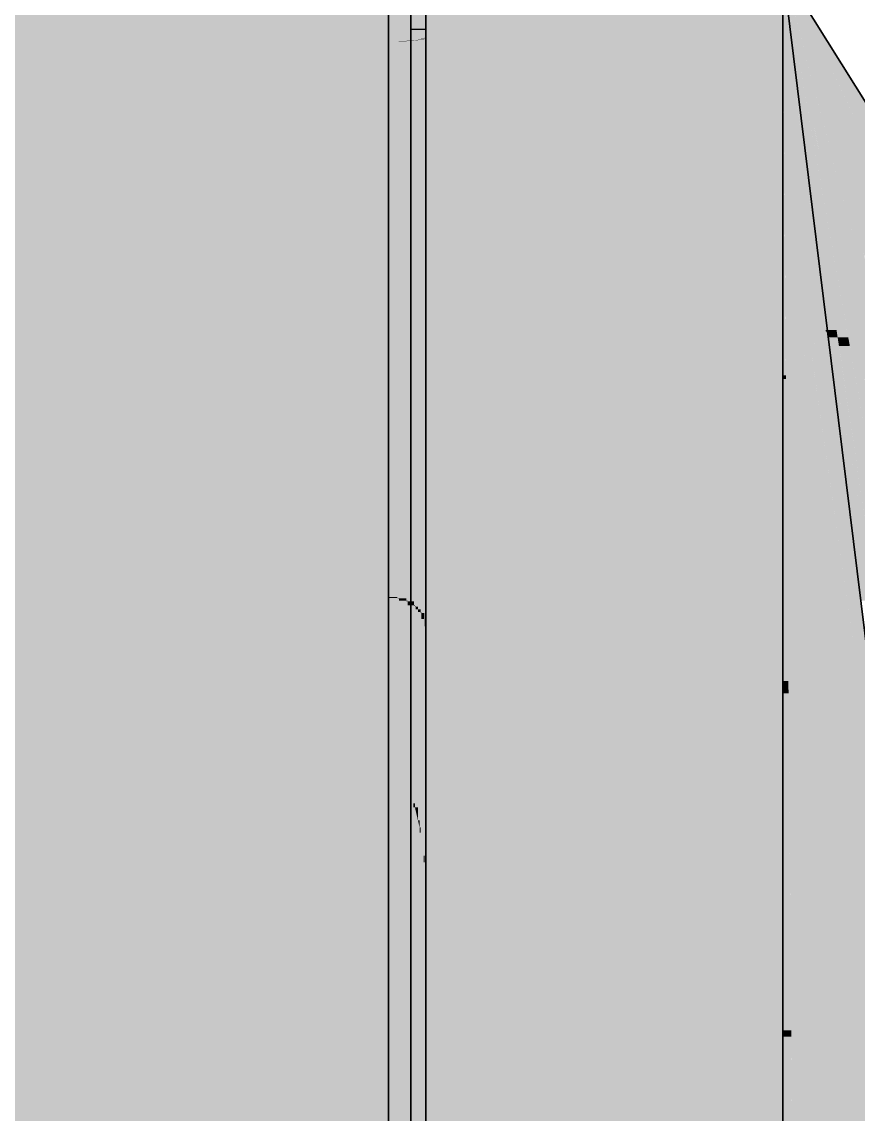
# Model space of a CAD drawing. Extents: x 0 to 756, y -25 to 420.
# Drawn here: x 351.753 to 354.002, y 309.396 to 312.334 of the extents above; entities that cross this region are included whole.
import ezdxf

# ---------------------------------------------------------------- set-up
doc = ezdxf.new("R2010")
doc.units = 0
doc.layers.get('0').update_dxf_attribs({"lineweight": 25})
doc.layers.add('0-Shading', color=7, linetype='Continuous', lineweight=25)
for name, color, linetype, lineweight, true_color in [('L_Aussenluft', 7, 'Continuous', 35, 0x66ff33), ('L_Aussenluft-Shading', 7, 'Continuous', 35, 0x66ff33), ('L_Schalldaempfer', 7, 'Continuous', 35, 0xababab)]:
    doc.layers.add(name, color=color, linetype=linetype, lineweight=lineweight, true_color=true_color)

# ---------------------------------------------------------------- blocks, each defined once
blk = doc.blocks.new('Shading-A0T78ONBOY', base_point=(329.6628, 313.8124))
at = {"layer": '0-Shading', "color": 7, "true_color": 0xffffff}
for points in [[(348.0289, 310.8053), (329.6548, 310.8053), (352.7994, 312.9843)], [(329.6548, 310.8053), (352.7994, 312.9843), (329.6606, 312.9843)], [(337.5837, 306.067), (352.7394, 306.067), (329.6659, 312.9883)], [(352.7394, 306.067), (329.6659, 312.9883), (352.7394, 312.9883)], [(346.6736, 310.1862), (352.7994, 310.1862), (352.7994, 312.9843)], [(328.7242, 312.2851), (352.7994, 312.2851), (328.7249, 312.5608)], [(352.7994, 312.2851), (328.7249, 312.5608), (352.7994, 312.5608)], [(350.2913, 312.2811), (352.7394, 312.2811), (350.7696, 312.5648)], [(352.7394, 312.2811), (350.7696, 312.5648), (352.7394, 312.5648)], [(352.7994, 309.2329), (352.8394, 312.313), (352.7994, 312.313)], [(352.7994, 309.2329), (352.8394, 309.2329), (352.8394, 312.313)], [(352.8141, 311.1784), (352.8394, 311.1784), (352.7994, 312.313)], [(352.8394, 311.1784), (352.7994, 312.313), (352.8394, 312.313)], [(352.7994, 311.1784), (352.8141, 311.1784), (352.7994, 312.313)], [(330.9775, 310.7542), (352.7994, 310.7542), (328.7242, 312.2851)], [(352.7994, 310.7542), (328.7242, 312.2851), (352.7994, 312.2851)], [(348.1735, 310.787), (352.7394, 310.787), (350.2913, 312.2811)], [(352.7394, 310.787), (350.2913, 312.2811), (352.7394, 312.2811)], [(352.7994, 309.4739), (352.8363, 309.4739), (352.7994, 311.1784)], [(352.8363, 309.4739), (352.7994, 311.1784), (352.8141, 311.1784)], [(352.8363, 309.4739), (352.8394, 309.4739), (352.8141, 311.1784)], [(352.8394, 309.4739), (352.8141, 311.1784), (352.8394, 311.1784)], [(345.7836, 309.1008), (352.7394, 309.1008), (348.1735, 310.787)], [(352.7394, 309.1008), (348.1735, 310.787), (352.7394, 310.787)], [(333.4424, 309.0794), (352.7994, 309.0794), (330.9775, 310.7542)], [(352.7994, 309.0794), (330.9775, 310.7542), (352.7994, 310.7542)], [(342.7216, 308.381), (352.7994, 308.381), (346.6736, 310.1862)], [(352.7994, 308.381), (346.6736, 310.1862), (352.7994, 310.1862)], [(352.7994, 309.2329), (352.8394, 309.2329), (352.7994, 309.4739)], [(352.8394, 309.2329), (352.7994, 309.4739), (352.8363, 309.4739)], [(352.8394, 309.2329), (352.8394, 309.4739), (352.8363, 309.4739)]]:
    blk.add_solid(points, dxfattribs=at)
at = {"layer": '0-Shading', "color": 7, "true_color": 0xfdfdfd}
for points in [[(352.7533, 306.067), (352.7394, 306.067), (352.7641, 312.988)], [(352.7394, 306.067), (352.7641, 312.988), (352.7394, 312.988)], [(352.7653, 306.0669), (352.7533, 306.0669), (352.7653, 312.9879)], [(352.7533, 306.0669), (352.7653, 312.9879), (352.7641, 312.9879)], [(352.7402, 312.2814), (352.7642, 312.5645), (352.7401, 312.5645)], [(352.7639, 312.2814), (352.7402, 312.2814), (352.7642, 312.5645)], [(352.7639, 312.2814), (352.7647, 312.2814), (352.7642, 312.5645)], [(352.7647, 312.2814), (352.7642, 312.5645), (352.7648, 312.5645)], [(352.7639, 312.2811), (352.7402, 312.2811), (352.7639, 312.2814)], [(352.7402, 312.2811), (352.7639, 312.2814), (352.7402, 312.2814)], [(352.7411, 310.7869), (352.7639, 312.2811), (352.7402, 312.2811)], [(352.7625, 310.7869), (352.7411, 310.7869), (352.7639, 312.2811)], [(352.7642, 310.7846), (352.7625, 310.7846), (352.7647, 312.2814)], [(352.7625, 310.7846), (352.7647, 312.2814), (352.7639, 312.2814)], [(352.7625, 310.7846), (352.7625, 310.7869), (352.7411, 310.7869)], [(352.7625, 310.7846), (352.7411, 310.7846), (352.7411, 310.7869)], [(352.7421, 309.1008), (352.7625, 310.7846), (352.7411, 310.7846)], [(352.7608, 309.1008), (352.7421, 309.1008), (352.7625, 310.7846)], [(352.7635, 309.0995), (352.7608, 309.0995), (352.7642, 310.7844)], [(352.7608, 309.0995), (352.7642, 310.7844), (352.7625, 310.7844)], [(352.7642, 310.7844), (352.7642, 310.7846), (352.7625, 310.7846)], [(352.7642, 310.7844), (352.7625, 310.7844), (352.7625, 310.7846)]]:
    blk.add_solid(points, dxfattribs=at)
at = {"layer": '0-Shading', "color": 7, "true_color": 0xf5f5f5}
for points in [[(352.7783, 306.0667), (352.7653, 306.0667), (352.7883, 312.987)], [(352.7653, 306.0667), (352.7883, 312.987), (352.7653, 312.987)], [(352.7894, 306.0662), (352.7783, 306.0662), (352.7894, 312.987)], [(352.7783, 306.0662), (352.7894, 312.987), (352.7883, 312.987)], [(352.7664, 312.2824), (352.7886, 312.5635), (352.7661, 312.5635)], [(352.7884, 312.2824), (352.7664, 312.2824), (352.7886, 312.5635)], [(352.7884, 312.2815), (352.7664, 312.2815), (352.7884, 312.2824)], [(352.7664, 312.2815), (352.7884, 312.2824), (352.7664, 312.2824)], [(352.7675, 310.7836), (352.7884, 312.2815), (352.7664, 312.2815)], [(352.7873, 310.7836), (352.7675, 310.7836), (352.7884, 312.2815)], [(352.7873, 310.7769), (352.7873, 310.7836), (352.7675, 310.7836)], [(352.7873, 310.7769), (352.7675, 310.7769), (352.7675, 310.7836)], [(352.7687, 309.0984), (352.7873, 310.7769), (352.7675, 310.7769)], [(352.7861, 309.0984), (352.7687, 309.0984), (352.7873, 310.7769)]]:
    blk.add_solid(points, dxfattribs=at)
at = {"layer": '0-Shading', "color": 254, "true_color": 0xe4e4e4}
for points in [[(352.8058, 310.2739), (352.7894, 310.2739), (352.8092, 312.9855)], [(352.7894, 310.2739), (352.8092, 312.9855), (352.7894, 312.9855)], [(352.8101, 310.2325), (352.8057, 310.2325), (352.8101, 312.9854)], [(352.8057, 310.2325), (352.8101, 312.9854), (352.8092, 312.9854)], [(352.7899, 312.2839), (352.8091, 312.562), (352.7898, 312.562)], [(352.8088, 312.2839), (352.7899, 312.2839), (352.8091, 312.562)], [(352.8088, 312.2825), (352.7899, 312.2825), (352.8088, 312.2839)], [(352.7899, 312.2825), (352.8088, 312.2839), (352.7899, 312.2839)], [(352.7904, 310.7755), (352.8088, 312.2825), (352.7899, 312.2825)], [(352.8074, 310.7755), (352.7904, 310.7755), (352.8088, 312.2825)], [(352.8074, 310.7648), (352.8074, 310.7755), (352.7904, 310.7755)], [(352.8074, 310.7648), (352.7904, 310.7648), (352.7904, 310.7755)], [(352.7909, 309.0932), (352.8074, 310.7648), (352.7904, 310.7648)], [(352.8059, 309.0932), (352.7909, 309.0932), (352.8074, 310.7648)], [(352.8057, 310.2325), (352.7894, 310.2325), (352.7894, 310.2739)], [(352.8057, 310.2325), (352.8058, 310.2739), (352.7894, 310.2739)], [(352.8005, 306.0657), (352.7894, 306.0657), (352.8057, 310.2325)], [(352.7894, 306.0657), (352.8057, 310.2325), (352.7894, 310.2325)], [(352.8101, 306.0649), (352.8005, 306.0649), (352.8101, 310.2215)], [(352.8005, 306.0649), (352.8101, 310.2215), (352.8057, 310.2215)], [(352.8101, 310.2215), (352.8057, 310.2215), (352.8057, 310.2325)], [(352.8101, 310.2215), (352.8101, 310.2325), (352.8057, 310.2325)]]:
    blk.add_solid(points, dxfattribs=at)
at = {"layer": '0-Shading', "color": 254, "true_color": 0xcdcdcd}
for points in [[(352.8183, 310.2215), (352.8101, 310.2215), (352.8183, 312.9843)], [(352.8101, 310.2215), (352.8183, 312.9843), (352.8101, 312.9843)], [(352.8226, 310.1862), (352.8183, 310.1862), (352.8253, 312.9835)], [(352.8183, 310.1862), (352.8253, 312.9835), (352.8183, 312.9835)], [(352.826, 310.1678), (352.8226, 310.1678), (352.826, 312.9834)], [(352.8226, 310.1678), (352.826, 312.9834), (352.8253, 312.9834)], [(352.8112, 312.2851), (352.8184, 312.5608), (352.811, 312.5608)], [(352.8184, 312.2851), (352.8112, 312.2851), (352.8184, 312.5608)], [(352.8257, 312.286), (352.8184, 312.286), (352.8257, 312.5599)], [(352.8184, 312.286), (352.8257, 312.5599), (352.8184, 312.5599)], [(352.8184, 312.2841), (352.8112, 312.2841), (352.8184, 312.2851)], [(352.8112, 312.2841), (352.8184, 312.2851), (352.8112, 312.2851)], [(352.8123, 310.7607), (352.8184, 312.2841), (352.8112, 312.2841)], [(352.8185, 310.7607), (352.8123, 310.7607), (352.8184, 312.2841)], [(352.8257, 312.2851), (352.8184, 312.2851), (352.8257, 312.286)], [(352.8184, 312.2851), (352.8257, 312.286), (352.8184, 312.286)], [(352.8185, 310.7542), (352.8257, 312.2851), (352.8184, 312.2851)], [(352.8254, 310.7542), (352.8185, 310.7542), (352.8257, 312.2851)], [(352.8185, 310.7542), (352.8185, 310.7607), (352.8123, 310.7607)], [(352.8185, 310.7542), (352.8123, 310.7542), (352.8123, 310.7607)], [(352.8136, 309.0829), (352.8185, 310.7542), (352.8123, 310.7542)], [(352.8185, 309.0829), (352.8136, 309.0829), (352.8185, 310.7542)], [(352.8254, 310.7468), (352.8254, 310.7542), (352.8185, 310.7542)], [(352.8254, 310.7468), (352.8185, 310.7468), (352.8185, 310.7542)], [(352.825, 309.0794), (352.8185, 309.0794), (352.8254, 310.7468)], [(352.8185, 309.0794), (352.8254, 310.7468), (352.8185, 310.7468)], [(352.8226, 310.1678), (352.8101, 310.1678), (352.8101, 310.2215)], [(352.8183, 310.1862), (352.8183, 310.2215), (352.8101, 310.2215)], [(352.8209, 308.401), (352.8101, 308.401), (352.8226, 310.1678)], [(352.8101, 308.401), (352.8226, 310.1678), (352.8101, 310.1678)], [(352.8226, 310.1678), (352.8226, 310.1862), (352.8183, 310.1862)], [(352.826, 310.1532), (352.8226, 310.1532), (352.8226, 310.1678)], [(352.826, 310.1532), (352.826, 310.1678), (352.8226, 310.1678)], [(352.826, 308.3748), (352.8209, 308.3748), (352.826, 310.1532)], [(352.8209, 308.3748), (352.826, 310.1532), (352.8226, 310.1532)]]:
    blk.add_solid(points, dxfattribs=at)
at = {"layer": '0-Shading', "color": 253, "true_color": 0xb0b0b0}
for points in [[(352.8338, 310.1532), (352.826, 310.1532), (352.8355, 312.9811)], [(352.826, 310.1532), (352.8355, 312.9811), (352.826, 312.9811)], [(352.836, 310.0911), (352.8338, 310.0911), (352.836, 312.981)], [(352.8338, 310.0911), (352.836, 312.981), (352.8355, 312.981)], [(352.8265, 312.2883), (352.8357, 312.5576), (352.8264, 312.5576)], [(352.8356, 312.2883), (352.8265, 312.2883), (352.8357, 312.5576)], [(352.8356, 312.2861), (352.8265, 312.2861), (352.8356, 312.2883)], [(352.8265, 312.2861), (352.8356, 312.2883), (352.8265, 312.2883)], [(352.827, 310.7442), (352.8356, 312.2861), (352.8265, 312.2861)], [(352.8352, 310.7442), (352.827, 310.7442), (352.8356, 312.2861)], [(352.8352, 310.728), (352.8352, 310.7442), (352.827, 310.7442)], [(352.8352, 310.728), (352.827, 310.728), (352.827, 310.7442)], [(352.8276, 309.0724), (352.8352, 310.728), (352.827, 310.728)], [(352.8348, 309.0724), (352.8276, 309.0724), (352.8352, 310.728)], [(352.8338, 310.0911), (352.826, 310.0911), (352.826, 310.1532)], [(352.8338, 310.0911), (352.8338, 310.1532), (352.826, 310.1532)], [(352.8328, 308.3622), (352.826, 308.3622), (352.8338, 310.0911)], [(352.826, 308.3622), (352.8338, 310.0911), (352.826, 310.0911)], [(352.836, 308.3318), (352.8327, 308.3318), (352.836, 310.0737)], [(352.8327, 308.3318), (352.836, 310.0737), (352.8338, 310.0737)], [(352.836, 310.0737), (352.8338, 310.0737), (352.8338, 310.0911)], [(352.836, 310.0737), (352.836, 310.0911), (352.8338, 310.0911)]]:
    blk.add_solid(points, dxfattribs=at)
at = {"layer": '0-Shading', "color": 252, "true_color": 0x909090}
for points in [[(352.8386, 310.0737), (352.836, 310.0737), (352.8392, 312.9785)], [(352.836, 310.0737), (352.8392, 312.9785), (352.836, 312.9785)], [(352.8394, 310.0075), (352.8386, 310.0075), (352.8394, 312.9785)], [(352.8386, 310.0075), (352.8394, 312.9785), (352.8392, 312.9785)], [(352.8392, 312.2908), (352.8361, 312.2908), (352.8393, 312.5551)], [(352.8361, 312.2908), (352.8393, 312.5551), (352.8361, 312.5551)], [(352.8392, 312.2885), (352.8361, 312.2885), (352.8392, 312.2908)], [(352.8361, 312.2885), (352.8392, 312.2908), (352.8361, 312.2908)], [(352.8362, 310.7252), (352.8392, 312.2885), (352.8361, 312.2885)], [(352.8391, 310.7252), (352.8362, 310.7252), (352.8392, 312.2885)], [(352.839, 310.7079), (352.8391, 310.7252), (352.8362, 310.7252)], [(352.839, 310.7079), (352.8362, 310.7079), (352.8362, 310.7252)], [(352.8364, 309.0603), (352.839, 310.7079), (352.8362, 310.7079)], [(352.8389, 309.0603), (352.8364, 309.0603), (352.839, 310.7079)], [(352.8386, 310.0075), (352.836, 310.0075), (352.836, 310.0737)], [(352.8386, 310.0075), (352.8386, 310.0737), (352.836, 310.0737)], [(352.8383, 308.3171), (352.836, 308.3171), (352.8386, 310.0075)], [(352.836, 308.3171), (352.8386, 310.0075), (352.836, 310.0075)], [(352.8394, 308.2846), (352.8383, 308.2846), (352.8394, 309.9884)], [(352.8383, 308.2846), (352.8394, 309.9884), (352.8386, 309.9884)], [(352.8394, 309.9884), (352.8386, 309.9884), (352.8386, 310.0075)], [(352.8394, 309.9884), (352.8394, 310.0075), (352.8386, 310.0075)]]:
    blk.add_solid(points, dxfattribs=at)
at = {"layer": '0-Shading', "color": 7, "true_color": 0xfefefe}
for points in [[(352.7394, 312.2811), (352.7402, 312.2811), (352.7394, 312.5648)], [(352.7402, 312.2811), (352.7394, 312.5648), (352.7401, 312.5648)], [(352.7411, 310.787), (352.7394, 310.787), (352.7402, 312.2811)], [(352.7394, 310.787), (352.7402, 312.2811), (352.7394, 312.2811)], [(352.7411, 310.7869), (352.7411, 310.787), (352.7394, 310.787)], [(352.7411, 310.7869), (352.7394, 310.7869), (352.7394, 310.787)], [(352.7421, 309.1008), (352.7394, 309.1008), (352.7411, 310.7869)], [(352.7394, 309.1008), (352.7411, 310.7869), (352.7394, 310.7869)]]:
    blk.add_solid(points, dxfattribs=at)
at = {"layer": '0-Shading', "color": 7, "true_color": 0xf9f9f9}
for points in [[(352.7664, 312.2815), (352.7647, 312.2815), (352.7661, 312.5644)], [(352.7647, 312.2815), (352.7661, 312.5644), (352.7648, 312.5644)], [(352.7675, 310.7844), (352.7642, 310.7844), (352.7664, 312.2814)], [(352.7642, 310.7844), (352.7664, 312.2814), (352.7647, 312.2814)], [(352.7664, 312.2814), (352.7647, 312.2814), (352.7664, 312.2815)], [(352.7647, 312.2814), (352.7664, 312.2815), (352.7647, 312.2815)], [(352.7687, 309.0992), (352.7635, 309.0992), (352.7675, 310.7836)], [(352.7635, 309.0992), (352.7675, 310.7836), (352.7642, 310.7836)], [(352.7675, 310.7836), (352.7675, 310.7844), (352.7642, 310.7844)], [(352.7675, 310.7836), (352.7642, 310.7836), (352.7642, 310.7844)]]:
    blk.add_solid(points, dxfattribs=at)
at = {"layer": '0-Shading', "color": 7, "true_color": 0xefefef}
for points in [[(352.7899, 312.2825), (352.7884, 312.2825), (352.7898, 312.5634)], [(352.7884, 312.2825), (352.7898, 312.5634), (352.7886, 312.5634)], [(352.7904, 310.7769), (352.7873, 310.7769), (352.7899, 312.2824)], [(352.7873, 310.7769), (352.7899, 312.2824), (352.7884, 312.2824)], [(352.7899, 312.2824), (352.7884, 312.2824), (352.7899, 312.2825)], [(352.7884, 312.2824), (352.7899, 312.2825), (352.7884, 312.2825)], [(352.7909, 309.0945), (352.7861, 309.0945), (352.7904, 310.7755)], [(352.7861, 309.0945), (352.7904, 310.7755), (352.7873, 310.7755)], [(352.7904, 310.7755), (352.7904, 310.7769), (352.7873, 310.7769)], [(352.7904, 310.7755), (352.7873, 310.7755), (352.7873, 310.7769)]]:
    blk.add_solid(points, dxfattribs=at)
at = {"layer": '0-Shading', "color": 254, "true_color": 0xe2e2e2}
for points in [[(352.8101, 312.284), (352.8088, 312.284), (352.8101, 312.5619)], [(352.8088, 312.284), (352.8101, 312.5619), (352.8091, 312.5619)], [(352.8101, 310.7648), (352.8074, 310.7648), (352.8101, 312.2839)], [(352.8074, 310.7648), (352.8101, 312.2839), (352.8088, 312.2839)], [(352.8101, 312.2839), (352.8088, 312.2839), (352.8101, 312.284)], [(352.8088, 312.2839), (352.8101, 312.284), (352.8088, 312.284)], [(352.8101, 309.087), (352.8059, 309.087), (352.8101, 310.763)], [(352.8059, 309.087), (352.8101, 310.763), (352.8074, 310.763)], [(352.8101, 310.763), (352.8101, 310.7648), (352.8074, 310.7648)], [(352.8101, 310.763), (352.8074, 310.763), (352.8074, 310.7648)]]:
    blk.add_solid(points, dxfattribs=at)
at = {"layer": '0-Shading', "color": 254, "true_color": 0xd0d0d0}
for points in [[(352.8112, 312.2841), (352.8101, 312.2841), (352.811, 312.5618)], [(352.8101, 312.2841), (352.811, 312.5618), (352.8101, 312.5618)], [(352.8112, 312.284), (352.8101, 312.284), (352.8112, 312.2841)], [(352.8101, 312.284), (352.8112, 312.2841), (352.8101, 312.2841)], [(352.8123, 310.763), (352.8101, 310.763), (352.8112, 312.284)], [(352.8101, 310.763), (352.8112, 312.284), (352.8101, 312.284)], [(352.8123, 310.7607), (352.8123, 310.763), (352.8101, 310.763)], [(352.8123, 310.7607), (352.8101, 310.7607), (352.8101, 310.763)], [(352.8136, 309.0852), (352.8101, 309.0852), (352.8123, 310.7607)], [(352.8101, 309.0852), (352.8123, 310.7607), (352.8101, 310.7607)]]:
    blk.add_solid(points, dxfattribs=at)
at = {"layer": '0-Shading', "color": 9, "true_color": 0xbbbbbb}
for points in [[(352.8265, 312.2861), (352.8257, 312.2861), (352.8264, 312.5598)], [(352.8257, 312.2861), (352.8264, 312.5598), (352.8257, 312.5598)], [(352.827, 310.7468), (352.8254, 310.7468), (352.8265, 312.286)], [(352.8254, 310.7468), (352.8265, 312.286), (352.8257, 312.286)], [(352.8265, 312.286), (352.8257, 312.286), (352.8265, 312.2861)], [(352.8257, 312.286), (352.8265, 312.2861), (352.8257, 312.2861)], [(352.827, 310.7442), (352.827, 310.7468), (352.8254, 310.7468)], [(352.827, 310.7442), (352.8254, 310.7442), (352.8254, 310.7468)], [(352.8276, 309.075), (352.825, 309.075), (352.827, 310.7442)], [(352.825, 309.075), (352.827, 310.7442), (352.8254, 310.7442)]]:
    blk.add_solid(points, dxfattribs=at)
at = {"layer": '0-Shading', "color": 253, "true_color": 0xa4a4a4}
for points in [[(352.8361, 312.2885), (352.8356, 312.2885), (352.8361, 312.5574)], [(352.8356, 312.2885), (352.8361, 312.5574), (352.8357, 312.5574)], [(352.8362, 310.728), (352.8352, 310.728), (352.8361, 312.2883)], [(352.8352, 310.728), (352.8361, 312.2883), (352.8356, 312.2883)], [(352.8361, 312.2883), (352.8356, 312.2883), (352.8361, 312.2885)], [(352.8356, 312.2883), (352.8361, 312.2885), (352.8356, 312.2885)], [(352.8364, 309.0631), (352.8348, 309.0631), (352.8362, 310.7252)], [(352.8348, 309.0631), (352.8362, 310.7252), (352.8352, 310.7252)], [(352.8362, 310.7252), (352.8362, 310.728), (352.8352, 310.728)], [(352.8362, 310.7252), (352.8352, 310.7252), (352.8352, 310.728)]]:
    blk.add_solid(points, dxfattribs=at)
at = {"layer": '0-Shading', "color": 252, "true_color": 0x8b8b8b}
for points in [[(352.8394, 312.291), (352.8392, 312.291), (352.8394, 312.5549)], [(352.8392, 312.291), (352.8394, 312.5549), (352.8393, 312.5549)], [(352.8394, 310.7079), (352.839, 310.7079), (352.8394, 312.2908)], [(352.839, 310.7079), (352.8394, 312.2908), (352.8392, 312.2908)], [(352.8394, 312.2908), (352.8392, 312.2908), (352.8394, 312.291)], [(352.8392, 312.2908), (352.8394, 312.291), (352.8392, 312.291)], [(352.8394, 309.0503), (352.8389, 309.0503), (352.8394, 310.7049)], [(352.8389, 309.0503), (352.8394, 310.7049), (352.839, 310.7049)], [(352.8394, 310.7049), (352.839, 310.7049), (352.839, 310.7079)], [(352.8394, 310.7049), (352.8394, 310.7079), (352.839, 310.7079)]]:
    blk.add_solid(points, dxfattribs=at)
blk = doc.blocks.new('Shading-A0T78OPJOY', base_point=(354.1994, 311.6643))
at = {"layer": 'L_Aussenluft-Shading', "color": 70, "true_color": 0x66ff33}
for points in [[(352.7994, 311.3734), (353.7994, 311.3734), (352.7994, 312.4229)], [(353.7994, 311.3734), (352.7994, 312.4229), (353.7994, 312.4229)], [(352.7994, 309.6052), (352.9714, 309.6052), (352.7994, 311.3734)], [(352.9714, 309.6052), (352.7994, 311.3734), (352.9714, 311.3734)], [(352.9714, 310.5611), (353.7994, 310.5611), (352.9714, 311.3734)], [(353.7994, 310.5611), (352.9714, 311.3734), (353.7994, 311.3734)], [(352.9714, 309.6052), (353.7994, 309.6052), (352.9714, 310.5611)], [(353.7994, 309.6052), (352.9714, 310.5611), (353.7994, 310.5611)], [(352.7994, 308.3311), (352.9714, 308.3311), (352.7994, 309.6052)], [(352.9714, 308.3311), (352.7994, 309.6052), (352.9714, 309.6052)], [(352.9714, 308.3311), (353.7994, 308.3311), (352.9714, 309.6052)], [(353.7994, 308.3311), (352.9714, 309.6052), (353.7994, 309.6052)]]:
    blk.add_solid(points, dxfattribs=at)
at = {"layer": 'L_Aussenluft-Shading', "color": 72, "true_color": 0x58de2c}
for points in [[(353.8078, 311.3826), (353.7994, 311.3826), (353.7994, 312.4229)], [(353.9151, 311.5003), (353.8069, 311.5003), (353.7994, 312.4229)], [(353.9146, 311.5045), (353.8056, 312.4224), (353.7995, 312.4224)], [(353.9189, 311.5045), (353.9146, 311.5045), (353.8056, 312.4224)], [(353.8078, 311.3826), (353.9151, 311.5003), (353.8069, 311.5003)], [(353.9207, 311.4555), (353.8743, 311.4555), (353.9151, 311.5003)], [(353.9151, 311.5003), (353.9189, 311.5045), (353.9146, 311.5045)], [(353.9195, 311.5003), (353.9151, 311.5003), (353.9189, 311.5045)], [(354.1227, 309.8449), (353.9195, 311.5003), (353.9151, 311.5003)], [(354.1238, 309.8449), (354.1227, 309.8449), (353.9195, 311.5003)], [(353.8849, 311.3826), (353.8078, 311.3826), (353.8743, 311.4555)], [(354.11, 309.8441), (353.9207, 311.4555), (353.8743, 311.4555)], [(354.1228, 309.8441), (354.11, 309.8441), (353.9207, 311.4555)], [(353.7994, 311.3734), (353.8078, 311.3826), (353.7994, 311.3826)], [(353.8079, 311.3734), (353.7994, 311.3734), (353.8078, 311.3826)], [(353.8145, 310.5611), (353.7994, 310.5611), (353.8079, 311.3734)], [(353.7994, 310.5611), (353.8079, 311.3734), (353.7994, 311.3734)], [(353.8147, 310.5278), (353.8849, 311.3826), (353.8078, 311.3826)], [(354.01, 310.5278), (353.8147, 310.5278), (353.8849, 311.3826)], [(353.8147, 310.5278), (353.7994, 310.5278), (353.7994, 310.5611)], [(353.8147, 310.5278), (353.8145, 310.5611), (353.7994, 310.5611)], [(353.8221, 309.6219), (353.7994, 309.6219), (353.8147, 310.5278)], [(353.7994, 309.6219), (353.8147, 310.5278), (353.7994, 310.5278)], [(354.101, 309.9059), (353.8198, 309.9059), (353.8147, 310.5278)], [(354.101, 309.9059), (354.01, 310.5278), (353.8147, 310.5278)], [(353.8203, 309.8355), (354.101, 309.9059), (353.8198, 309.9059)], [(354.1112, 309.8355), (353.8203, 309.8355), (354.101, 309.9059)], [(353.8221, 309.6219), (354.1112, 309.8355), (353.8203, 309.8355)], [(354.1425, 309.6219), (353.8221, 309.6219), (354.1112, 309.8355)], [(353.7994, 309.6052), (353.8221, 309.6219), (353.7994, 309.6219)], [(353.8222, 309.6052), (353.7994, 309.6052), (353.8221, 309.6219)], [(353.8324, 308.347), (353.7994, 308.347), (353.8222, 309.6052)], [(353.7994, 308.347), (353.8222, 309.6052), (353.7994, 309.6052)], [(353.9188, 309.2329), (354.1425, 309.6219), (353.8221, 309.6219)], [(354.1063, 308.4788), (353.8313, 308.4788), (353.8221, 309.6219)], [(354.1994, 309.2329), (353.9188, 309.2329), (354.1425, 309.6219)]]:
    blk.add_solid(points, dxfattribs=at)
at = {"layer": 'L_Aussenluft-Shading', "color": 72, "true_color": 0x5ce62e}
for points in [[(353.9467, 311.4851), (353.8084, 312.4224), (353.8056, 312.4224)], [(353.9438, 311.5045), (353.9189, 311.5045), (353.8056, 312.4224)], [(353.9754, 311.4851), (353.9467, 311.4851), (353.8084, 312.4224)], [(353.9467, 311.4851), (353.9438, 311.5045), (353.9189, 311.5045)], [(353.9467, 311.4851), (353.9225, 311.4851), (353.9189, 311.5045)], [(354.0534, 310.7767), (354.0088, 310.7767), (353.9189, 311.5045)], [(354.0534, 310.7767), (353.9467, 311.4851), (353.9225, 311.4851)], [(353.9795, 311.4623), (353.9754, 311.4851), (353.9467, 311.4851)], [(353.9795, 311.4623), (353.9502, 311.4623), (353.9467, 311.4851)], [(353.9666, 311.3535), (353.9795, 311.4623), (353.9502, 311.4623)], [(353.9988, 311.3535), (353.9666, 311.3535), (353.9795, 311.4623)], [(354.0534, 310.7767), (353.9988, 311.3535), (353.9666, 311.3535)], [(354.1016, 310.7767), (354.0534, 310.7767), (353.9988, 311.3535)]]:
    blk.add_solid(points, dxfattribs=at)
at = {"layer": 'L_Aussenluft-Shading', "color": 74, "true_color": 0x41a320}
for points in [[(353.9588, 311.9145), (353.9465, 311.9145), (353.8133, 312.4243)], [(353.9795, 311.4623), (353.8126, 312.4069), (353.8112, 312.4069)], [(353.9987, 311.7147), (353.9509, 311.7147), (353.8126, 312.4069)], [(353.9987, 311.7147), (353.8178, 312.4069), (353.8126, 312.4069)], [(354.0013, 311.4623), (353.9795, 311.4623), (353.8126, 312.4069)], [(353.9987, 311.7147), (353.9588, 311.9145), (353.9465, 311.9145)], [(354.0158, 311.7147), (353.9987, 311.7147), (353.9588, 311.9145)], [(354.019, 311.3734), (353.9987, 311.7147), (353.9509, 311.7147)], [(354.1429, 311.1784), (354.1058, 311.1784), (353.9987, 311.7147)], [(354.1716, 311.0714), (354.0158, 311.7147), (353.9987, 311.7147)], [(354.0669, 311.3734), (354.019, 311.3734), (353.9987, 311.7147)], [(354.019, 311.3734), (354.0013, 311.4623), (353.9795, 311.4623)], [(354.1058, 311.1784), (354.03, 311.1784), (353.9795, 311.4623)]]:
    blk.add_solid(points, dxfattribs=at)
at = {"layer": 'L_Aussenluft-Shading', "color": 76, "true_color": 0x36881b}
for points in [[(354.0017, 312.1492), (353.9575, 312.1492), (353.8327, 312.4143)], [(354.0017, 312.1492), (353.8361, 312.4143), (353.8327, 312.4143)], [(354.1994, 311.635), (353.8558, 312.3653), (353.8508, 312.3653)], [(354.1856, 311.6643), (354.0017, 312.1492), (353.9575, 312.1492)], [(354.1994, 311.8329), (354.1307, 311.8329), (354.0017, 312.1492)], [(354.1994, 311.6643), (354.1856, 311.6643), (354.0017, 312.1492)]]:
    blk.add_solid(points, dxfattribs=at)
at = {"layer": 'L_Aussenluft-Shading', "color": 74, "true_color": 0x3a931d}
for points in [[(353.9588, 311.9145), (353.8508, 312.3653), (353.8301, 312.3653)], [(354.066, 311.9145), (353.9588, 311.9145), (353.8508, 312.3653)], [(353.9865, 311.8174), (354.066, 311.9145), (353.9588, 311.9145)], [(354.1123, 311.8174), (353.9865, 311.8174), (354.066, 311.9145)], [(354.1994, 311.0714), (354.1123, 311.8174), (353.9865, 311.8174)]]:
    blk.add_solid(points, dxfattribs=at)
blk = doc.blocks.new('3D-Objekt-A0T78OT1OY', base_point=(324.4794, 296.533))
at = {"color": 0, "lineweight": -2}
for p, q in [((352.7994, 297.0729), (352.7994, 313.7929)), ((352.7994, 297.1729), (352.7994, 313.7929)), ((352.7394, 313.7329), (352.7394, 297.0329)), ((352.7394, 297.1329), (352.7394, 313.7329)), ((352.8394, 297.1329), (352.8394, 313.7329)), ((352.8394, 313.7329), (352.8394, 297.1329)), ((352.7994, 312.3129), (352.7994, 309.2329)), ((352.8394, 312.3129), (352.7994, 312.3129)), ((352.7994, 312.3129), (352.7994, 312.3129)), ((352.8394, 312.3129), (352.7994, 312.3129)), ((352.7994, 312.3129), (352.7994, 312.3129)), ((352.7994, 309.2329), (352.7994, 312.3129)), ((352.8394, 309.2329), (352.8394, 312.3129)), ((352.8394, 312.3129), (352.8394, 312.3129)), ((352.8394, 312.3129), (352.8394, 312.3129)), ((352.8394, 312.3129), (352.8394, 309.2329))]:
    blk.add_line(p, q, dxfattribs=at)
blk = doc.blocks.new('Rohrübergang  symmetrisch-A0T78OTDOY', base_point=(352.7994, 305.993))
at = {"color": 0, "linetype": 'ByBlock', "lineweight": -2, "ltscale": 0.35}
for p, q in [((352.7994, 305.9929), (352.7994, 312.4729)), ((354.1994, 309.2329), (353.7994, 312.4729)), ((354.1994, 311.8329), (353.7994, 312.4729)), ((353.7994, 305.9929), (353.7994, 312.4729))]:
    blk.add_line(p, q, dxfattribs=at)
blk = doc.blocks.new('Polygon-A0T78P1JOY', base_point=(324.5194, 297.0729))
at = {"color": 0, "linetype": 'ByBlock', "lineweight": -2, "ltscale": 0.35}
blk.add_line((352.7994, 313.7929), (352.7994, 297.0729), dxfattribs=at)

msp = doc.modelspace()

# ---------------------------------------------------------------- block references
msp.add_blockref('Shading-A0T78ONBOY', (329.6628, 313.8124))
at = {"linetype": 'Continuous', "ltscale": 1.25}
msp.add_blockref('3D-Objekt-A0T78OT1OY', (324.4794, 296.533), dxfattribs=at)
at = {"layer": 'L_Aussenluft'}
msp.add_blockref('Shading-A0T78OPJOY', (354.1994, 311.6643), dxfattribs=at)
at = {"layer": 'L_Aussenluft', "ltscale": 0.35}
msp.add_blockref('Rohrübergang  symmetrisch-A0T78OTDOY', (352.7994, 305.993), dxfattribs=at)
at = {"layer": 'L_Schalldaempfer', "ltscale": 0.35}
msp.add_blockref('Polygon-A0T78P1JOY', (324.5194, 297.0729), dxfattribs=at)

doc.saveas('drawing.dxf')
